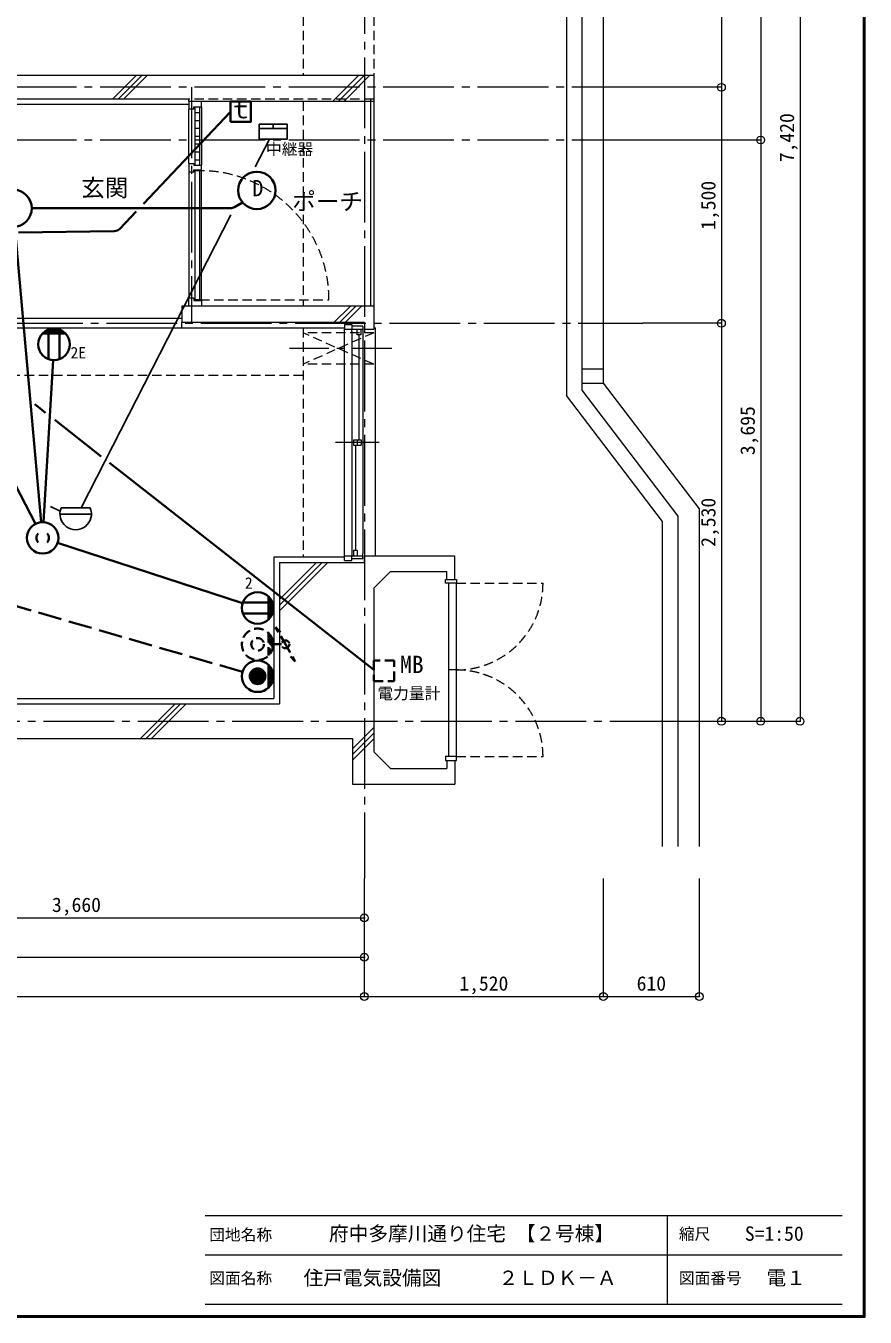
# Model space of a CAD drawing. Units: millimetres at full size, sheet at 1:50. Extents: x -9674 to 9699, y -6794 to 6791.
# Drawn here: x 4362 to 9699, y -6794 to 1415 of the extents above; entities that cross this region are included whole.
import ezdxf
from ezdxf.enums import TextEntityAlignment as Align

# ---------------------------------------------------------------- set-up
doc = ezdxf.new("R2010")
doc.units = ezdxf.units.MM
doc.header["$LTSCALE"] = 50
doc.header["$PDMODE"] = 32
doc.header["$PDSIZE"] = 50
for name, pattern in [('CHAIN1', [8, 5, -1, 1, -1]), ('CHAIN2', [12, 9, -1, 1, -1]), ('DASHED1', [1.8, 1.2, -0.6]), ('DASHED3', [4, 3, -1])]:
    doc.linetypes.add(name, pattern=pattern)
for name, color, linetype, lineweight in [('0-0_図面枠', 7, 'Continuous', 9), ('0-1_タイトル', 7, 'Continuous', 9), ('1-0_芯', 134, 'CHAIN2', 9), ('1-1_躯体', 134, 'Continuous', 9), ('1-2_間仕切', 134, 'Continuous', 9), ('1-3_建具', 134, 'Continuous', 9), ('1-6_ﾊﾞﾙｺﾆｰ・階段', 134, 'Continuous', 9), ('1-7_その他', 134, 'DASHED1', 9), ('1-8_ハッチ', 134, 'Continuous', 9), ('1-B_寸法', 134, 'Continuous', 9), ('1-C_梁', 134, 'DASHED1', 9), ('2-0_芯', 2, 'Continuous', 35), ('2-E', 2, 'Continuous', 35), ('3-2', 3, 'DASHED1', 35), ('3-3', 1, 'Continuous', 25), ('3-E', 3, 'Continuous', 35)]:
    doc.layers.add(name, color=color, linetype=linetype, lineweight=lineweight)
doc.layers.add('1-A_文字', color=134, linetype='Continuous')
doc.styles.add('ＭＳ ゴシック', font='')
doc.styles.get('ＭＳ ゴシック').set_extended_font_data('MS Gothic')

msp = doc.modelspace()

# ---------------------------------------------------------------- linework, layer by layer
at = {"layer": '0-0_図面枠'}
for p, q in [((9688.35, -6783.35), (9688.35, 6780.85)), ((9690.11, -6785.11), (9690.11, 6782.61)), ((9691.87, -6786.88), (9691.87, 6784.38)), ((9693.64, 6786.14), (9693.64, -6788.64)), ((9695.4, -6790.4), (9695.4, 6787.9)), ((9697.16, -6792.16), (9697.16, 6789.66)), ((-9673.92, -6793.93), (9698.92, -6793.93)), ((-9672.16, -6792.16), (9697.16, -6792.16)), ((-9670.4, -6790.4), (9695.4, -6790.4)), ((9693.64, -6788.64), (-9668.64, -6788.64)), ((-9666.87, -6786.88), (9691.87, -6786.88)), ((-9665.11, -6785.11), (9690.11, -6785.11)), ((-9663.35, -6783.35), (9688.35, -6783.35))]:
    msp.add_line(p, q, dxfattribs=at)
msp.add_lwpolyline([(9698.92, -6793.93), (9698.92, 6791.43), (-9673.92, 6791.43)], dxfattribs=at)
at = {"layer": '0-1_タイトル'}
for p, q in [((5503.35, -6148.35), (9553.35, -6148.35)), ((8439.55, -6148.35), (8439.55, -6710.85)), ((5503.35, -6398.35), (9553.35, -6398.35)), ((5503.35, -6710.85), (9553.35, -6710.85))]:
    msp.add_line(p, q, dxfattribs=at)
at = {"layer": '1-0_芯'}
for p, q in [((6514.65, 5414.44), (6514.65, -4005.56)), ((8284.65, 1024.44), (1684.65, 1024.44)), ((5414.65, 1024.44), (5414.65, -475.56)), ((8284.65, 689.44), (-1125.35, 689.44)), ((-1125.35, -475.56), (8284.65, -475.56)), ((-8725.35, -3005.56), (8284.65, -3005.56))]:
    msp.add_line(p, q, dxfattribs=at)
at = {"layer": '1-1_躯体'}
for p, q in [((6574.65, 1099.44), (1774.65, 1099.44)), ((5399.65, 949.44), (1774.65, 949.44)), ((5399.65, 934.44), (5399.65, 949.44)), ((6574.65, -366.56), (6574.65, -513.56)), ((6514.65, -471.56), (5354.65, -471.56)), ((6514.65, -471.56), (6514.65, -513.56)), ((6514.65, -513.56), (6574.65, -513.56)), ((6514.65, -1953.56), (6574.65, -1953.56)), ((6514.65, -1953.56), (7089.65, -1953.56)), ((6514.65, -1995.56), (6514.65, -1953.56)), ((7089.65, -2103.56), (7089.65, -1953.56)), ((5974.65, -1995.56), (5974.65, -2895.56)), ((5974.65, -1995.56), (6514.65, -1995.56)), ((6574.65, -2159.63), (6680.72, -2053.56)), ((6680.72, -2053.56), (7039.65, -2053.56)), ((7039.65, -2103.56), (7039.65, -2053.56)), ((7039.65, -2103.56), (7089.65, -2103.56)), ((6574.65, -2159.63), (6574.65, -3199.5)), ((2224.65, -2895.56), (5974.65, -2895.56)), ((6574.65, -3199.5), (6680.72, -3305.56)), ((7039.65, -3255.56), (7039.65, -3305.56)), ((7039.65, -3255.56), (7089.65, -3255.56)), ((7089.65, -3255.56), (7089.65, -3405.56)), ((6680.72, -3305.56), (7039.65, -3305.56))]:
    msp.add_line(p, q, dxfattribs=at)
at = {"layer": '1-1_躯体', "linetype": 'DASHED1'}
msp.add_line((6574.65, 949.44), (5399.65, 949.44), dxfattribs=at)
at = {"layer": '1-1_躯体'}
for points in [[(6574.65, 1099.44), (6574.65, 934.44), (5399.65, 934.44)], [(6574.65, -366.56), (5354.65, -366.56), (5354.65, -471.56)], [(-1470.35, -3115.56), (6439.65, -3115.56), (6439.65, -3405.56), (7089.65, -3405.56)]]:
    msp.add_lwpolyline(points, dxfattribs=at)
at = {"layer": '1-2_間仕切'}
for p, q in [((5354.65, -444.56), (3734.65, -444.56)), ((5354.65, -506.56), (3734.65, -506.56))]:
    msp.add_line(p, q, dxfattribs=at)
at = {"layer": '1-3_建具'}
for p, q in [((5399.65, 934.44), (5399.65, 884.44)), ((5399.65, 920.44), (5399.65, 899.44)), ((5479.65, 899.44), (5479.65, 934.44)), ((5429.65, 884.44), (5399.65, 884.44)), ((5399.65, 539.44), (5399.65, 884.44)), ((5439.65, 529.44), (5439.65, 899.44)), ((5439.65, 864.44), (5469.65, 864.44)), ((5469.65, 529.44), (5469.65, 899.44)), ((5479.65, 899.44), (5479.65, 529.44)), ((5439.65, 814.44), (5469.65, 814.44)), ((5439.65, 764.44), (5469.65, 764.44)), ((5439.65, 714.44), (5469.65, 714.44)), ((5439.65, 664.44), (5469.65, 664.44)), ((5439.65, 614.44), (5469.65, 614.44)), ((5399.65, 539.44), (5399.65, 484.44)), ((5429.65, 484.44), (5429.65, 499.44)), ((5439.65, 564.44), (5469.65, 564.44)), ((5439.65, -325.56), (5439.65, 494.44)), ((5469.65, 494.44), (5439.65, 494.44)), ((5469.65, -325.56), (5469.65, 494.44)), ((5479.65, -330.56), (5479.65, 499.44)), ((5429.65, 484.44), (5399.65, 484.44)), ((5399.65, 484.44), (5399.65, -315.56)), ((5429.65, -315.56), (5399.65, -315.56)), ((5399.65, -366.56), (5399.65, -315.56)), ((5469.65, -325.56), (5439.65, -325.56)), ((5399.65, -351.56), (5399.65, -330.56)), ((5479.65, -330.56), (5479.65, -366.56)), ((6387.65, -483.56), (6388.69, -483.56)), ((6387.65, -483.56), (6387.65, -513.56)), ((6387.65, -483.56), (6434.65, -483.56)), ((6434.65, -483.56), (6434.65, -513.56)), ((6387.65, -513.56), (6434.65, -513.56)), ((6387.65, -1953.56), (6387.65, -513.56)), ((6504.65, -493.56), (6434.65, -493.56)), ((6434.65, -513.56), (6504.65, -513.56)), ((6434.65, -528.56), (6434.65, -513.56)), ((6434.65, -528.56), (6434.65, -1938.56)), ((6469.65, -548.56), (6469.65, -513.56)), ((6493.65, -548.56), (6469.65, -548.56)), ((6481.65, -1216.06), (6481.65, -548.56)), ((6493.65, -548.56), (6493.65, -513.56)), ((6504.65, -493.56), (6504.65, -528.56)), ((6504.65, -528.56), (6504.65, -1938.56)), ((6574.65, -503.56), (6584.65, -503.56)), ((6584.65, -1953.56), (6584.65, -503.56)), ((6445.65, -1216.06), (6493.65, -1216.06)), ((6469.65, -1216.06), (6469.65, -1251.06)), ((6493.65, -1216.06), (6493.65, -1251.06)), ((6608.13, -1233.56), (6331.17, -1233.56)), ((6457.65, -1251.06), (6457.65, -1918.56)), ((6434.65, -1938.56), (6434.65, -1953.56)), ((6434.65, -1953.56), (6504.65, -1953.56)), ((6434.65, -1983.56), (6434.65, -1953.56)), ((6445.65, -1918.56), (6469.65, -1918.56)), ((6445.65, -1918.56), (6445.65, -1953.56)), ((6469.65, -1918.56), (6469.65, -1953.56)), ((6504.65, -1973.56), (6504.65, -1938.56)), ((6387.65, -1983.56), (6388.69, -1983.56)), ((6387.65, -1983.56), (6434.65, -1983.56)), ((6504.65, -1973.56), (6434.65, -1973.56)), ((7029.65, -2128.56), (7029.65, -2103.56)), ((7099.65, -2128.56), (7029.65, -2128.56)), ((7049.65, -2128.56), (7049.65, -3230.56)), ((7099.65, -3230.56), (7099.65, -2128.56)), ((7029.65, -3230.56), (7029.65, -3255.56)), ((7099.65, -3230.56), (7029.65, -3230.56))]:
    msp.add_line(p, q, dxfattribs=at)
at = {"layer": '1-3_建具', "linetype": 'DASHED1'}
for p, q in [((5469.65, -325.56), (6289.65, -325.56)), ((7099.65, -2128.56), (7650.65, -2128.56)), ((7099.65, -2679.56), (7049.65, -2679.56)), ((7099.65, -3230.56), (7650.65, -3230.56))]:
    msp.add_line(p, q, dxfattribs=at)
at = {"layer": '1-3_建具'}
for points in [[(5429.65, 884.44), (5429.65, 899.44), (5479.65, 899.44)], [(5399.65, 539.44), (5429.65, 539.44), (5429.65, 529.44), (5479.65, 529.44)], [(5429.65, 499.44), (5479.65, 499.44), (5479.65, 529.44)], [(5429.65, -315.56), (5429.65, -330.56), (5479.65, -330.56)], [(6445.65, -1216.06), (6445.65, -1251.06), (6493.65, -1251.06)], [(6387.65, -1983.56), (6387.65, -1953.56), (6434.65, -1953.56)], [(7029.65, -2103.56), (7099.65, -2103.56), (7099.65, -2128.56)], [(7029.65, -3255.56), (7099.65, -3255.56), (7099.65, -3230.56)]]:
    msp.add_lwpolyline(points, dxfattribs=at)
at = {"layer": '1-3_建具', "linetype": 'DASHED1'}
for centre, radius, start, end in [((5469.65, -325.56), 820, 0, 90), ((7099.65, -2128.56), 551, 270, 0), ((7099.65, -3230.56), 551, 0, 90)]:
    msp.add_arc(centre, radius, start, end, dxfattribs=at)
at = {"layer": '1-6_ﾊﾞﾙｺﾆｰ・階段'}
for p, q in [((7799.65, 5314.44), (7799.65, -934.94)), ((7899.65, -901.16), (7899.65, 4114.44)), ((6554.65, 949.44), (6554.65, -366.56)), ((6574.65, 949.44), (6574.65, -366.56)), ((7899.65, -765.56), (8034.65, -765.56)), ((8509.65, -1701.16), (7899.65, -901.16)), ((8644.65, -1655.56), (8034.65, -855.56)), ((8409.65, -1734.94), (7799.65, -934.94)), ((8509.65, -3801.45), (8509.65, -1701.16)), ((8644.65, -3801.45), (8644.65, -1655.56)), ((8409.65, -3801.45), (8409.65, -1734.94))]:
    msp.add_line(p, q, dxfattribs=at)
msp.add_lwpolyline([(7899.65, -855.56), (8034.65, -855.56), (8034.65, 4114.44)], dxfattribs=at)
at = {"layer": '1-7_その他'}
for p, q in [((6574.65, -535.56), (6124.65, -535.56)), ((6574.65, -535.56), (6124.65, -735.94)), ((6574.65, -735.56), (6124.65, -536.73)), ((6574.65, -735.56), (6124.65, -735.56))]:
    msp.add_line(p, q, dxfattribs=at)
at = {"layer": '1-7_その他', "linetype": 'CHAIN1'}
msp.add_line((6689.65, -635.56), (6024.65, -635.56), dxfattribs=at)
at = {"layer": '1-8_ハッチ'}
for p, q in [((4913.52, 949.44), (5063.52, 1099.44)), ((4948.87, 949.44), (5098.87, 1099.44)), ((4984.23, 949.44), (5134.23, 1099.44)), ((6312.73, 934.44), (6477.73, 1099.44)), ((6348.09, 934.44), (6513.09, 1099.44)), ((6383.44, 934.44), (6548.44, 1099.44)), ((5399.65, 914.44), (1817.15, 914.44)), ((6320.95, -471.56), (6425.95, -366.56)), ((6356.3, -471.56), (6461.3, -366.56)), ((6391.66, -471.56), (6496.66, -366.56)), ((5354.65, -506.56), (5354.65, -471.56)), ((6387.65, -506.56), (5354.65, -506.56)), ((5939.65, -1960.56), (5939.65, -2860.56)), ((5939.65, -1960.56), (6387.65, -1960.56)), ((5974.65, -2302.78), (6281.87, -1995.56)), ((5974.65, -2267.42), (6246.51, -1995.56)), ((5974.65, -2232.07), (6211.16, -1995.56)), ((5091.16, -3115.56), (5311.16, -2895.56)), ((5126.51, -3115.56), (5346.51, -2895.56)), ((5161.87, -3115.56), (5381.87, -2895.56)), ((6439.65, -3181.28), (6574.65, -3046.28)), ((6439.65, -3216.64), (6574.65, -3081.64)), ((6439.65, -3251.99), (6574.65, -3116.99))]:
    msp.add_line(p, q, dxfattribs=at)
msp.add_lwpolyline([(2259.65, -1960.56), (2259.65, -2860.56), (5939.65, -2860.56)], dxfattribs=at)
at = {"layer": '1-B_寸法'}
for p, q in [((8784.65, 4414.44), (8784.65, 1024.44)), ((9034.65, 4414.44), (9034.65, 689.44)), ((9284.65, 4414.44), (9284.65, -3005.56)), ((8784.65, 1024.44), (8284.65, 1024.44)), ((8784.65, 1024.44), (8784.65, -475.56)), ((9034.65, 689.44), (8284.65, 689.44)), ((9034.65, 689.44), (9034.65, -3005.56)), ((8784.65, -475.56), (8284.65, -475.56)), ((8784.65, -475.56), (8784.65, -3005.56)), ((8284.65, -3005.56), (9284.65, -3005.56)), ((6514.65, -4755.56), (6514.65, -4005.56)), ((8034.65, -4755.56), (8034.65, -4005.56)), ((8644.65, -4755.56), (8644.65, -4005.56)), ((2854.65, -4255.56), (6514.65, -4255.56)), ((1684.65, -4505.56), (6514.65, -4505.56)), ((-6985.35, -4755.56), (6514.65, -4755.56)), ((6514.65, -4755.56), (8034.65, -4755.56)), ((8034.65, -4755.56), (8644.65, -4755.56))]:
    msp.add_line(p, q, dxfattribs=at)
for p in [(8784.65, 1024.44), (9034.65, 689.44), (8784.65, -475.56), (8784.65, -3005.56), (9034.65, -3005.56), (9284.65, -3005.56), (6514.65, -4255.56), (6514.65, -4505.56), (6514.65, -4755.56), (8034.65, -4755.56), (8644.65, -4755.56)]:
    msp.add_point(p, dxfattribs=at)
at = {"layer": '1-C_梁'}
for p, q in [((6124.65, 3454.44), (6124.65, 1099.44)), ((6574.65, 3454.44), (6574.65, 1099.44)), ((6124.65, 934.44), (6124.65, -366.56)), ((6124.65, -506.56), (6124.65, -1960.56)), ((6124.65, -806.56), (2884.65, -806.56))]:
    msp.add_line(p, q, dxfattribs=at)
at = {"layer": '2-0_芯'}
for p, q in [((5663.15, 255.74), (4400.12, 255.74)), ((5688.57, 262.68), (5739.91, 292.98)), ((4291.96, 137.44), (4460.54, -1740.16)), ((4612.62, -540.04), (4469.79, -540.04)), ((4609.55, -537.03), (4472.87, -537.03)), ((4602.52, -531.03), (4479.9, -531.03)), ((4593.89, -525.03), (4488.53, -525.03)), ((4582.67, -519.03), (4499.74, -519.03)), ((4506.21, -516.35), (4506.21, -703.75)), ((4565.53, -513.03), (4516.89, -513.03)), ((4576.21, -516.35), (4576.21, -703.75)), ((3815.03, -578.69), (4423.42, -1751)), ((4535.38, -709.9), (4475.3, -1739.93)), ((4487.5, -1044.72), (4418.56, -990.72)), ((4841.26, -1321.81), (4545.69, -1090.3)), ((6574.65, -2679.56), (4894.59, -1363.58)), ((5740.88, -2254.58), (4564.54, -1870.77)), ((5905.98, -2357.02), (5905.98, -2214.19)), ((5742.27, -2250.61), (5929.66, -2250.61)), ((5908.99, -2353.95), (5908.99, -2217.26)), ((5914.98, -2346.92), (5914.98, -2224.3)), ((5920.99, -2338.29), (5920.99, -2232.93)), ((5926.99, -2327.07), (5926.99, -2244.14)), ((5932.98, -2309.93), (5932.98, -2261.29)), ((5742.27, -2320.61), (5929.66, -2320.61))]:
    msp.add_line(p, q, dxfattribs=at)
at = {"layer": '2-0_芯', "linetype": 'DASHED1'}
msp.add_lwpolyline([(6704.65, -2750.01), (6704.65, -2620.01), (6574.65, -2620.01), (6574.65, -2750.01)], close=True, dxfattribs=at)
at = {"layer": '2-0_芯'}
for centre, radius in [((4541.21, -610.05), 100.02), ((4469.48, -1839.76), 100), ((5835.97, -2285.61), 100.02)]:
    msp.add_circle(centre, radius, dxfattribs=at)
for centre, radius, start, end in [((5663.15, 305.74), 50, 270, 300.54787), ((4469.56, -1839.76), 40.08, 134.60828, 225.39175), ((4469.4, -1839.76), 40.08, 314.60828, 45.39175)]:
    msp.add_arc(centre, radius, start, end, dxfattribs=at)
at = {"layer": '2-E'}
for centre in [(5831.11, 369.07), (4281.34, 255.74)]:
    msp.add_circle(centre, 118.77, dxfattribs=at)
at = {"layer": '3-2'}
for p, q in [((5905.97, -2445.05), (5905.97, -2587.88)), ((5911.97, -2451.48), (5911.97, -2581.46)), ((5917.97, -2459.23), (5917.97, -2573.7)), ((5923.97, -2468.97), (5923.97, -2563.97)), ((5929.97, -2482.35), (5929.97, -2550.59)), ((5935.97, -2516.47), (5987.91, -2516.47))]:
    msp.add_line(p, q, dxfattribs=at)
for points in [[(6012.91, -2516.47), (5950.41, -2408.22), (5981.31, -2439.12)], [(6012.91, -2516.47), (6075.41, -2624.72), (6044.51, -2593.82)]]:
    msp.add_lwpolyline(points, dxfattribs=at)
for centre, radius in [((5835.97, -2516.47), 100), ((5835.97, -2516.47), 40), ((6012.91, -2516.47), 25)]:
    msp.add_circle(centre, radius, dxfattribs=at)
at = {"layer": '3-3'}
for p, q in [((5846.65, 761.55), (6024.05, 761.55)), ((5935.35, 789.55), (5935.35, 761.55)), ((5911.2, 694.94), (5821.36, 518.95)), ((5665.73, 214.09), (4715.03, -1648.22)), ((4519.23, -1640.51), (4580.85, -1670.44)), ((4579.26, -1688.23), (4779.31, -1688.23)), ((4587.6, -1648.22), (4770.97, -1648.22))]:
    msp.add_line(p, q, dxfattribs=at)
msp.add_lwpolyline([(5846.65, 789.55), (6024.05, 789.55), (6024.05, 694.94), (5846.65, 694.94)], close=True, dxfattribs=at)
msp.add_arc((4679.28, -1688.22), 100.03, 156.4305, 23.56947, dxfattribs=at)
at = {"layer": '3-E'}
for p, q in [((5109.43, 283.84), (5662.58, 869.44)), ((4960.14, 125.8), (5063.14, 234.83)), ((4924.51, 110.14), (4316.05, 101.47)), ((5788.27, -2704.58), (5883.66, -2704.58)), ((5790.14, -2699.58), (5881.79, -2699.58)), ((5792.67, -2694.58), (5879.27, -2694.58)), ((5795.97, -2689.58), (5875.97, -2689.58)), ((5800.26, -2684.58), (5871.68, -2684.58)), ((5805.97, -2679.58), (5865.97, -2679.58)), ((5814.17, -2674.58), (5857.76, -2674.58)), ((5905.97, -2648.17), (5905.97, -2790.99)), ((5911.97, -2654.59), (5911.97, -2784.57)), ((5917.97, -2662.34), (5917.97, -2776.82)), ((5923.97, -2672.08), (5923.97, -2767.08)), ((5929.97, -2685.46), (5929.97, -2753.7)), ((5785.97, -2719.58), (5885.97, -2719.58)), ((5786.22, -2714.58), (5885.72, -2714.58)), ((5786.22, -2724.58), (5885.72, -2724.58)), ((5786.98, -2709.58), (5884.96, -2709.58)), ((5786.98, -2729.58), (5884.96, -2729.58)), ((5788.27, -2734.58), (5883.66, -2734.58)), ((5790.14, -2739.58), (5881.79, -2739.58)), ((5792.67, -2744.58), (5879.27, -2744.58)), ((5795.97, -2749.58), (5875.97, -2749.58)), ((5800.26, -2754.58), (5871.68, -2754.58)), ((5805.97, -2759.58), (5865.97, -2759.58)), ((5814.17, -2764.58), (5857.76, -2764.58))]:
    msp.add_line(p, q, dxfattribs=at)
at = {"layer": '3-E', "linetype": 'DASHED3'}
msp.add_line((5739.95, -2691.65), (1534.57, -1468.58), dxfattribs=at)
at = {"layer": '3-E'}
msp.add_lwpolyline([(5662.58, 804.44), (5662.58, 934.44), (5792.58, 934.44), (5792.58, 804.44)], close=True, dxfattribs=at)
for radius in [100, 50]:
    msp.add_circle((5835.97, -2719.58), radius, dxfattribs=at)
msp.add_arc((4923.8, 160.13), 50, 270.81595, 316.63191, dxfattribs=at)

# ---------------------------------------------------------------- texts
at = {"layer": '0-1_タイトル', "style": 'ＭＳ ゴシック'}
for s, height, p in [('団地名称', 73.31, (5528.35, -6328.57)), ('府中多摩川通り住宅 【２号棟】', 91.64, (6290.2, -6335.85)), ('縮尺', 73.31, (8514.55, -6323.35)), ('S=1:50', 91.64, (8933.95, -6335.85)), ('住戸電気設備図', 91.64, (6128.35, -6617.1)), ('図面名称', 73.31, (5528.35, -6604.6)), ('２ＬＤＫ－Ａ', 91.64, (7368.36, -6617.1)), ('図面番号', 73.31, (8514.55, -6604.6)), ('電１', 91.64, (9071.45, -6617.1))]:
    msp.add_text(s, height=height, dxfattribs=at).set_placement(p, align=Align.BOTTOM_LEFT)
at = {"layer": '1-A_文字', "style": 'ＭＳ ゴシック'}
for s, p in [('玄関', (4714.37, 297.66)), ('ポーチ', (6055.74, 210.94)), ('MB', (6741.99, -2732.32))]:
    msp.add_text(s, height=110, dxfattribs=at).set_placement(p, align=Align.BOTTOM_LEFT)
at = {"layer": '1-B_寸法', "style": 'ＭＳ ゴシック'}
for s, p in [('7,420', (9274.65, 548.19)), ('1,500', (8774.65, 118.19)), ('3,695', (9024.65, -1314.31)), ('2,530', (8774.65, -1896.81))]:
    msp.add_text(s, height=91.64, rotation=90, dxfattribs=at).set_placement(p, align=Align.BOTTOM_LEFT)
for s, p in [('3,660', (4528.4, -4245.56)), ('1,520', (7118.4, -4745.56)), ('610', (8245.9, -4745.56))]:
    msp.add_text(s, height=91.64, dxfattribs=at).set_placement(p, align=Align.BOTTOM_LEFT)
at = {"layer": '2-0_芯', "color": 7, "style": 'ＭＳ ゴシック'}
for s, p in [('2E', (4646.13, -721.29)), ('2', (5754.44, -2185.63))]:
    msp.add_text(s, height=73.31, dxfattribs=at).set_placement(p, align=Align.BOTTOM_LEFT)
at = {"layer": '2-E', "color": 7, "style": 'ＭＳ ゴシック'}
for s, height, p in [('ｔ', 110, (5652.58, 794.44)), ('D', 104.5, (5801.59, 300.17)), ('電力量計', 73.31, (6597.61, -2887))]:
    msp.add_text(s, height=height, dxfattribs=at).set_placement(p, align=Align.BOTTOM_LEFT)
at = {"layer": '3-E', "color": 7, "style": 'ＭＳ ゴシック'}
msp.add_text('中継器', height=73.31, dxfattribs=at).set_placement((5889.26, 572.93), align=Align.BOTTOM_LEFT)

doc.saveas('drawing.dxf')
